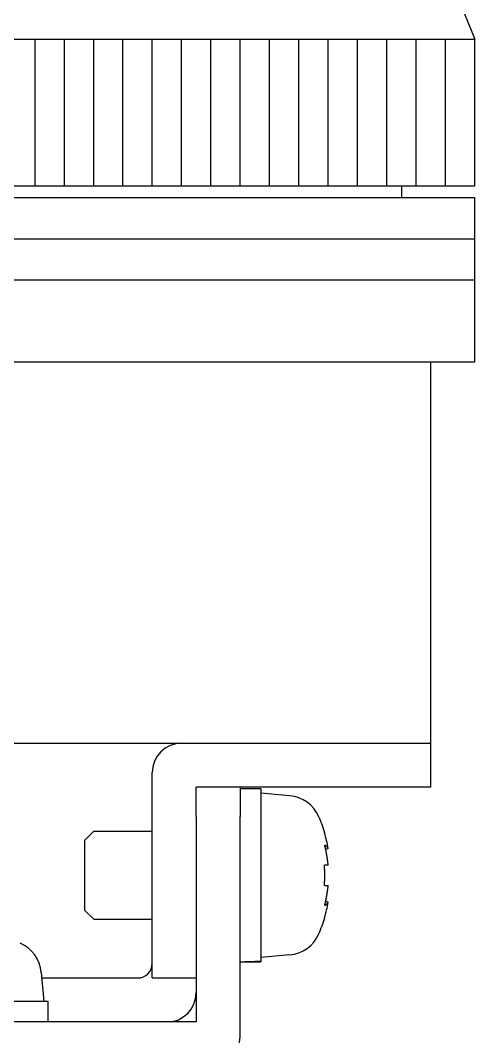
# Model space of a CAD drawing. Extents: x -37 to 246, y -173 to 93.
# Drawn here: x 228.38 to 243.88, y -53.6 to -18.95 of the extents above; entities that cross this region are included whole.
import ezdxf

# ---------------------------------------------------------------- set-up
doc = ezdxf.new("R2010")
doc.units = 0
doc.layers.get('0').update_dxf_attribs({"linetype": 'CONTINUOUS'})

msp = doc.modelspace()

# ---------------------------------------------------------------- linework, layer by layer
at = {"color": 7, "linetype": 'CONTINUOUS'}
for p, q in [((241.881, -14.595), (243.881, -19.595)), ((208.881, -19.595), (243.881, -19.595)), ((228.881, -24.595), (228.881, -19.595)), ((229.881, -24.595), (229.881, -19.595)), ((230.881, -24.595), (230.881, -19.595)), ((231.881, -24.595), (231.881, -19.595)), ((232.881, -24.595), (232.881, -19.595)), ((233.881, -24.595), (233.881, -19.595)), ((234.881, -24.595), (234.881, -19.595)), ((235.881, -24.595), (235.881, -19.595)), ((236.881, -24.595), (236.881, -19.595)), ((237.881, -24.595), (237.881, -19.595)), ((238.881, -24.595), (238.881, -19.595)), ((239.881, -24.595), (239.881, -19.595)), ((240.881, -24.595), (240.881, -19.595)), ((241.881, -24.595), (241.881, -19.595)), ((242.881, -24.595), (242.881, -19.595)), ((243.881, -24.595), (243.881, -19.595)), ((208.881, -24.595), (243.881, -24.595)), ((241.381, -24.595), (241.381, -24.995)), ((208.881, -24.995), (243.881, -24.995)), ((243.881, -30.595), (243.881, -24.995)), ((208.881, -26.395), (243.881, -26.395)), ((208.881, -27.795), (243.881, -27.795)), ((208.881, -30.595), (243.881, -30.595)), ((242.381, -43.595), (242.381, -30.595)), ((210.381, -43.595), (242.381, -43.595)), ((242.381, -45.095), (242.381, -43.595)), ((232.881, -51.595), (232.881, -44.595)), ((235.881, -45.095), (234.381, -45.095)), ((234.381, -46.095), (234.381, -45.095)), ((235.881, -45.095), (235.881, -46.095)), ((241.381, -45.095), (235.881, -45.095)), ((236.581, -45.145), (235.881, -45.145)), ((236.581, -45.145), (236.581, -51.019)), ((237.569, -45.382), (236.581, -45.295)), ((242.381, -45.095), (241.381, -45.095)), ((234.381, -46.095), (234.381, -53.095)), ((235.881, -53.595), (235.881, -46.095)), ((230.581, -46.902), (230.887, -46.595)), ((230.887, -46.595), (232.881, -46.595)), ((238.766, -46.645), (238.755, -46.653)), ((230.581, -49.289), (230.581, -46.902)), ((238.883, -47.177), (238.798, -47.21)), ((238.883, -47.746), (238.755, -47.746)), ((238.755, -48.444), (238.883, -48.444)), ((238.798, -48.98), (238.883, -49.014)), ((230.581, -49.289), (230.887, -49.595)), ((238.755, -49.538), (238.766, -49.545)), ((230.887, -49.595), (232.881, -49.595)), ((237.569, -50.809), (236.581, -50.895)), ((236.581, -51.045), (236.265, -51.045)), ((236.581, -51.019), (236.581, -51.043)), ((236.581, -51.043), (236.581, -51.045)), ((229.094, -51.407), (229.181, -52.395)), ((229.111, -51.595), (232.381, -51.595)), ((232.881, -51.595), (234.381, -51.595)), ((229.331, -52.395), (223.431, -52.395)), ((229.331, -53.095), (229.331, -52.427)), ((234.381, -53.095), (218.381, -53.095))]:
    msp.add_line(p, q, dxfattribs=at)
for points in [[(238.883, -47.177, 0), (238.883, -47.176, 0), (238.882, -47.175, 0), (238.882, -47.174, 0), (238.881, -47.173, 0), (238.88, -47.172, 0), (238.88, -47.171, 0), (238.879, -47.17, 0), (238.879, -47.169, 0), (238.878, -47.169, 0), (238.877, -47.167, 0), (238.877, -47.166, 0), (238.876, -47.166, 0), (238.875, -47.165, 0), (238.875, -47.164, 0), (238.874, -47.163, 0), (238.874, -47.162, 0), (238.873, -47.161, 0), (238.872, -47.16, 0), (238.872, -47.159, 0), (238.871, -47.158, 0), (238.87, -47.157, 0), (238.87, -47.156, 0), (238.869, -47.155, 0), (238.868, -47.154, 0), (238.867, -47.153, 0), (238.867, -47.152, 0), (238.866, -47.151, 0), (238.865, -47.151, 0), (238.865, -47.15, 0), (238.864, -47.149, 0), (238.863, -47.148, 0), (238.862, -47.147, 0), (238.862, -47.146, 0), (238.861, -47.145, 0), (238.86, -47.144, 0), (238.859, -47.143, 0), (238.859, -47.142, 0), (238.858, -47.142, 0), (238.857, -47.141, 0), (238.856, -47.14, 0), (238.855, -47.139, 0), (238.855, -47.138, 0), (238.854, -47.137, 0), (238.853, -47.136, 0), (238.852, -47.135, 0), (238.851, -47.134, 0), (238.851, -47.133, 0), (238.85, -47.133, 0), (238.849, -47.132, 0), (238.848, -47.131, 0), (238.847, -47.13, 0), (238.846, -47.129, 0), (238.846, -47.128, 0), (238.845, -47.127, 0), (238.844, -47.127, 0), (238.843, -47.126, 0), (238.842, -47.125, 0), (238.841, -47.124, 0), (238.84, -47.123, 0), (238.839, -47.122, 0), (238.839, -47.121, 0), (238.838, -47.121, 0), (238.837, -47.12, 0), (238.836, -47.119, 0), (238.835, -47.118, 0), (238.834, -47.117, 0), (238.833, -47.117, 0), (238.832, -47.116, 0), (238.831, -47.115, 0), (238.83, -47.114, 0), (238.829, -47.113, 0), (238.828, -47.112, 0), (238.827, -47.111, 0), (238.826, -47.111, 0), (238.825, -47.11, 0), (238.824, -47.109, 0), (238.823, -47.108, 0), (238.822, -47.108, 0), (238.821, -47.107, 0), (238.82, -47.106, 0), (238.819, -47.105, 0), (238.818, -47.104, 0), (238.817, -47.103, 0), (238.816, -47.103, 0), (238.815, -47.102, 0), (238.814, -47.101, 0), (238.813, -47.1, 0), (238.812, -47.099, 0), (238.811, -47.099, 0), (238.81, -47.098, 0), (238.809, -47.097, 0), (238.808, -47.096, 0), (238.807, -47.096, 0), (238.806, -47.095, 0), (238.805, -47.094, 0), (238.804, -47.093, 0), (238.803, -47.093, 0), (238.801, -47.092, 0), (238.8, -47.091, 0), (238.799, -47.09, 0), (238.798, -47.09, 0), (238.797, -47.089, 0), (238.796, -47.088, 0), (238.795, -47.087, 0), (238.794, -47.087, 0), (238.792, -47.086, 0), (238.791, -47.085, 0), (238.79, -47.084, 0), (238.789, -47.084, 0), (238.788, -47.083, 0), (238.787, -47.082, 0), (238.785, -47.081, 0), (238.784, -47.081, 0), (238.783, -47.08, 0), (238.782, -47.079, 0), (238.781, -47.079, 0), (238.779, -47.078, 0), (238.778, -47.077, 0), (238.777, -47.076, 0), (238.776, -47.076, 0), (238.775, -47.075, 0), (238.773, -47.074, 0), (238.772, -47.074, 0), (238.771, -47.073, 0), (238.77, -47.072, 0), (238.768, -47.072, 0), (238.767, -47.071, 0), (238.766, -47.07, 0)], [(238.883, -47.746, 0), (238.883, -47.741, 0), (238.882, -47.736, 0), (238.882, -47.73, 0), (238.881, -47.725, 0), (238.88, -47.72, 0), (238.88, -47.715, 0), (238.879, -47.709, 0), (238.879, -47.704, 0), (238.878, -47.699, 0), (238.877, -47.693, 0), (238.877, -47.688, 0), (238.876, -47.683, 0), (238.875, -47.677, 0), (238.875, -47.672, 0), (238.874, -47.667, 0), (238.874, -47.661, 0), (238.873, -47.656, 0), (238.872, -47.651, 0), (238.872, -47.645, 0), (238.871, -47.64, 0), (238.87, -47.635, 0), (238.87, -47.63, 0), (238.869, -47.624, 0), (238.868, -47.619, 0), (238.867, -47.614, 0), (238.867, -47.608, 0), (238.866, -47.603, 0), (238.865, -47.598, 0), (238.865, -47.593, 0), (238.864, -47.587, 0), (238.863, -47.582, 0), (238.862, -47.577, 0), (238.862, -47.571, 0), (238.861, -47.566, 0), (238.86, -47.561, 0), (238.859, -47.555, 0), (238.859, -47.55, 0), (238.858, -47.545, 0), (238.857, -47.539, 0), (238.856, -47.534, 0), (238.855, -47.529, 0), (238.855, -47.523, 0), (238.854, -47.518, 0), (238.853, -47.513, 0), (238.852, -47.508, 0), (238.851, -47.502, 0), (238.851, -47.497, 0), (238.85, -47.492, 0), (238.849, -47.486, 0), (238.848, -47.481, 0), (238.847, -47.476, 0), (238.846, -47.471, 0), (238.846, -47.465, 0), (238.845, -47.46, 0), (238.844, -47.455, 0), (238.843, -47.449, 0), (238.842, -47.444, 0), (238.841, -47.439, 0), (238.84, -47.434, 0), (238.839, -47.428, 0), (238.839, -47.423, 0), (238.838, -47.418, 0), (238.837, -47.412, 0), (238.836, -47.407, 0), (238.835, -47.402, 0), (238.834, -47.397, 0), (238.833, -47.391, 0), (238.832, -47.386, 0), (238.831, -47.381, 0), (238.83, -47.375, 0), (238.829, -47.37, 0), (238.828, -47.365, 0), (238.827, -47.359, 0), (238.826, -47.354, 0), (238.825, -47.349, 0), (238.824, -47.344, 0), (238.823, -47.338, 0), (238.822, -47.333, 0), (238.821, -47.328, 0), (238.82, -47.322, 0), (238.819, -47.317, 0), (238.818, -47.312, 0), (238.817, -47.307, 0), (238.816, -47.301, 0), (238.815, -47.296, 0), (238.814, -47.291, 0), (238.813, -47.286, 0), (238.812, -47.28, 0), (238.811, -47.275, 0), (238.81, -47.27, 0), (238.809, -47.264, 0), (238.808, -47.259, 0), (238.807, -47.254, 0), (238.806, -47.249, 0), (238.805, -47.243, 0), (238.804, -47.238, 0), (238.803, -47.233, 0), (238.801, -47.228, 0), (238.8, -47.222, 0), (238.799, -47.217, 0), (238.798, -47.212, 0), (238.797, -47.207, 0), (238.796, -47.201, 0), (238.795, -47.196, 0), (238.794, -47.191, 0), (238.792, -47.186, 0), (238.791, -47.18, 0), (238.79, -47.175, 0), (238.789, -47.17, 0), (238.788, -47.164, 0), (238.787, -47.159, 0), (238.785, -47.154, 0), (238.784, -47.149, 0), (238.783, -47.144, 0), (238.782, -47.138, 0), (238.781, -47.133, 0), (238.779, -47.128, 0), (238.778, -47.123, 0), (238.777, -47.117, 0), (238.776, -47.112, 0), (238.775, -47.107, 0), (238.773, -47.102, 0), (238.772, -47.096, 0), (238.771, -47.091, 0), (238.77, -47.086, 0), (238.768, -47.081, 0), (238.767, -47.075, 0), (238.766, -47.07, 0)], [(238.755, -48.444, 0), (238.756, -48.439, 0), (238.756, -48.434, 0), (238.756, -48.428, 0), (238.757, -48.423, 0), (238.757, -48.417, 0), (238.757, -48.412, 0), (238.757, -48.406, 0), (238.758, -48.401, 0), (238.758, -48.395, 0), (238.758, -48.39, 0), (238.759, -48.385, 0), (238.759, -48.379, 0), (238.759, -48.374, 0), (238.759, -48.368, 0), (238.76, -48.363, 0), (238.76, -48.357, 0), (238.76, -48.352, 0), (238.76, -48.346, 0), (238.761, -48.341, 0), (238.761, -48.336, 0), (238.761, -48.33, 0), (238.761, -48.325, 0), (238.762, -48.319, 0), (238.762, -48.314, 0), (238.762, -48.308, 0), (238.762, -48.303, 0), (238.762, -48.297, 0), (238.762, -48.292, 0), (238.763, -48.286, 0), (238.763, -48.281, 0), (238.763, -48.276, 0), (238.763, -48.27, 0), (238.763, -48.265, 0), (238.764, -48.259, 0), (238.764, -48.254, 0), (238.764, -48.248, 0), (238.764, -48.243, 0), (238.764, -48.237, 0), (238.764, -48.232, 0), (238.764, -48.226, 0), (238.764, -48.221, 0), (238.765, -48.215, 0), (238.765, -48.21, 0), (238.765, -48.205, 0), (238.765, -48.199, 0), (238.765, -48.194, 0), (238.765, -48.188, 0), (238.765, -48.183, 0), (238.765, -48.177, 0), (238.765, -48.172, 0), (238.765, -48.166, 0), (238.765, -48.161, 0), (238.765, -48.156, 0), (238.766, -48.15, 0), (238.766, -48.145, 0), (238.766, -48.139, 0), (238.766, -48.134, 0), (238.766, -48.128, 0), (238.766, -48.123, 0), (238.766, -48.117, 0), (238.766, -48.112, 0), (238.766, -48.106, 0), (238.766, -48.101, 0), (238.766, -48.095, 0), (238.766, -48.09, 0), (238.766, -48.084, 0), (238.766, -48.079, 0), (238.766, -48.074, 0), (238.766, -48.068, 0), (238.766, -48.063, 0), (238.766, -48.057, 0), (238.766, -48.052, 0), (238.766, -48.046, 0), (238.766, -48.041, 0), (238.765, -48.035, 0), (238.765, -48.03, 0), (238.765, -48.025, 0), (238.765, -48.019, 0), (238.765, -48.014, 0), (238.765, -48.008, 0), (238.765, -48.003, 0), (238.765, -47.997, 0), (238.765, -47.992, 0), (238.765, -47.986, 0), (238.765, -47.981, 0), (238.765, -47.975, 0), (238.764, -47.97, 0), (238.764, -47.965, 0), (238.764, -47.959, 0), (238.764, -47.953, 0), (238.764, -47.948, 0), (238.764, -47.943, 0), (238.764, -47.937, 0), (238.764, -47.932, 0), (238.763, -47.926, 0), (238.763, -47.921, 0), (238.763, -47.915, 0), (238.763, -47.91, 0), (238.763, -47.904, 0), (238.762, -47.899, 0), (238.762, -47.894, 0), (238.762, -47.888, 0), (238.762, -47.883, 0), (238.762, -47.877, 0), (238.762, -47.872, 0), (238.761, -47.866, 0), (238.761, -47.861, 0), (238.761, -47.855, 0), (238.761, -47.85, 0), (238.76, -47.844, 0), (238.76, -47.839, 0), (238.76, -47.834, 0), (238.76, -47.828, 0), (238.759, -47.823, 0), (238.759, -47.817, 0), (238.759, -47.812, 0), (238.759, -47.806, 0), (238.758, -47.801, 0), (238.758, -47.795, 0), (238.758, -47.79, 0), (238.757, -47.785, 0), (238.757, -47.779, 0), (238.757, -47.774, 0), (238.757, -47.768, 0), (238.756, -47.763, 0), (238.756, -47.757, 0), (238.756, -47.752, 0), (238.755, -47.746, 0)], [(238.766, -49.121, 0), (238.767, -49.115, 0), (238.768, -49.11, 0), (238.77, -49.105, 0), (238.771, -49.1, 0), (238.772, -49.094, 0), (238.773, -49.089, 0), (238.775, -49.084, 0), (238.776, -49.079, 0), (238.777, -49.074, 0), (238.778, -49.068, 0), (238.779, -49.063, 0), (238.781, -49.058, 0), (238.782, -49.053, 0), (238.783, -49.047, 0), (238.784, -49.042, 0), (238.785, -49.037, 0), (238.787, -49.032, 0), (238.788, -49.026, 0), (238.789, -49.021, 0), (238.79, -49.016, 0), (238.791, -49.011, 0), (238.792, -49.005, 0), (238.794, -49, 0), (238.795, -48.995, 0), (238.796, -48.989, 0), (238.797, -48.984, 0), (238.798, -48.979, 0), (238.799, -48.974, 0), (238.8, -48.968, 0), (238.801, -48.963, 0), (238.803, -48.958, 0), (238.804, -48.953, 0), (238.805, -48.947, 0), (238.806, -48.942, 0), (238.807, -48.937, 0), (238.808, -48.932, 0), (238.809, -48.926, 0), (238.81, -48.921, 0), (238.811, -48.916, 0), (238.812, -48.91, 0), (238.813, -48.905, 0), (238.814, -48.9, 0), (238.815, -48.895, 0), (238.816, -48.889, 0), (238.817, -48.884, 0), (238.818, -48.879, 0), (238.819, -48.874, 0), (238.82, -48.868, 0), (238.821, -48.863, 0), (238.822, -48.858, 0), (238.823, -48.852, 0), (238.824, -48.847, 0), (238.825, -48.842, 0), (238.826, -48.837, 0), (238.827, -48.831, 0), (238.828, -48.826, 0), (238.829, -48.821, 0), (238.83, -48.816, 0), (238.831, -48.81, 0), (238.832, -48.805, 0), (238.833, -48.8, 0), (238.834, -48.794, 0), (238.835, -48.789, 0), (238.836, -48.784, 0), (238.837, -48.779, 0), (238.838, -48.773, 0), (238.839, -48.768, 0), (238.839, -48.763, 0), (238.84, -48.757, 0), (238.841, -48.752, 0), (238.842, -48.747, 0), (238.843, -48.742, 0), (238.844, -48.736, 0), (238.845, -48.731, 0), (238.846, -48.726, 0), (238.846, -48.72, 0), (238.847, -48.715, 0), (238.848, -48.71, 0), (238.849, -48.704, 0), (238.85, -48.699, 0), (238.851, -48.694, 0), (238.851, -48.688, 0), (238.852, -48.683, 0), (238.853, -48.678, 0), (238.854, -48.673, 0), (238.855, -48.667, 0), (238.855, -48.662, 0), (238.856, -48.657, 0), (238.857, -48.651, 0), (238.858, -48.646, 0), (238.859, -48.641, 0), (238.859, -48.636, 0), (238.86, -48.63, 0), (238.861, -48.625, 0), (238.862, -48.62, 0), (238.862, -48.614, 0), (238.863, -48.609, 0), (238.864, -48.604, 0), (238.865, -48.598, 0), (238.865, -48.593, 0), (238.866, -48.588, 0), (238.867, -48.583, 0), (238.867, -48.577, 0), (238.868, -48.572, 0), (238.869, -48.567, 0), (238.87, -48.561, 0), (238.87, -48.556, 0), (238.871, -48.551, 0), (238.872, -48.545, 0), (238.872, -48.54, 0), (238.873, -48.535, 0), (238.874, -48.529, 0), (238.874, -48.524, 0), (238.875, -48.519, 0), (238.875, -48.514, 0), (238.876, -48.508, 0), (238.877, -48.503, 0), (238.877, -48.498, 0), (238.878, -48.492, 0), (238.879, -48.487, 0), (238.879, -48.482, 0), (238.88, -48.476, 0), (238.88, -48.471, 0), (238.881, -48.466, 0), (238.882, -48.46, 0), (238.882, -48.455, 0), (238.883, -48.45, 0), (238.883, -48.444, 0)], [(238.766, -49.121, 0), (238.767, -49.12, 0), (238.768, -49.119, 0), (238.77, -49.119, 0), (238.771, -49.118, 0), (238.772, -49.117, 0), (238.773, -49.117, 0), (238.775, -49.116, 0), (238.776, -49.115, 0), (238.777, -49.114, 0), (238.778, -49.114, 0), (238.779, -49.113, 0), (238.781, -49.112, 0), (238.782, -49.112, 0), (238.783, -49.111, 0), (238.784, -49.11, 0), (238.785, -49.109, 0), (238.787, -49.109, 0), (238.788, -49.108, 0), (238.789, -49.107, 0), (238.79, -49.106, 0), (238.791, -49.106, 0), (238.792, -49.105, 0), (238.794, -49.104, 0), (238.795, -49.103, 0), (238.796, -49.103, 0), (238.797, -49.102, 0), (238.798, -49.101, 0), (238.799, -49.1, 0), (238.8, -49.1, 0), (238.801, -49.099, 0), (238.803, -49.098, 0), (238.804, -49.097, 0), (238.805, -49.097, 0), (238.806, -49.096, 0), (238.807, -49.095, 0), (238.808, -49.094, 0), (238.809, -49.094, 0), (238.81, -49.093, 0), (238.811, -49.092, 0), (238.812, -49.091, 0), (238.813, -49.09, 0), (238.814, -49.09, 0), (238.815, -49.089, 0), (238.816, -49.088, 0), (238.817, -49.087, 0), (238.818, -49.087, 0), (238.819, -49.086, 0), (238.82, -49.085, 0), (238.821, -49.084, 0), (238.822, -49.083, 0), (238.823, -49.083, 0), (238.824, -49.082, 0), (238.825, -49.081, 0), (238.826, -49.08, 0), (238.827, -49.079, 0), (238.828, -49.078, 0), (238.829, -49.078, 0), (238.83, -49.077, 0), (238.831, -49.076, 0), (238.832, -49.075, 0), (238.833, -49.074, 0), (238.834, -49.074, 0), (238.835, -49.073, 0), (238.836, -49.072, 0), (238.837, -49.071, 0), (238.838, -49.07, 0), (238.839, -49.069, 0), (238.839, -49.069, 0), (238.84, -49.068, 0), (238.841, -49.067, 0), (238.842, -49.066, 0), (238.843, -49.065, 0), (238.844, -49.064, 0), (238.845, -49.063, 0), (238.846, -49.062, 0), (238.846, -49.062, 0), (238.847, -49.061, 0), (238.848, -49.06, 0), (238.849, -49.059, 0), (238.85, -49.058, 0), (238.851, -49.057, 0), (238.851, -49.056, 0), (238.852, -49.056, 0), (238.853, -49.055, 0), (238.854, -49.054, 0), (238.855, -49.053, 0), (238.855, -49.052, 0), (238.856, -49.051, 0), (238.857, -49.05, 0), (238.858, -49.049, 0), (238.859, -49.048, 0), (238.859, -49.047, 0), (238.86, -49.047, 0), (238.861, -49.046, 0), (238.862, -49.045, 0), (238.862, -49.044, 0), (238.863, -49.043, 0), (238.864, -49.042, 0), (238.865, -49.041, 0), (238.865, -49.04, 0), (238.866, -49.039, 0), (238.867, -49.038, 0), (238.867, -49.038, 0), (238.868, -49.037, 0), (238.869, -49.036, 0), (238.87, -49.035, 0), (238.87, -49.034, 0), (238.871, -49.033, 0), (238.872, -49.032, 0), (238.872, -49.031, 0), (238.873, -49.03, 0), (238.874, -49.029, 0), (238.874, -49.028, 0), (238.875, -49.027, 0), (238.875, -49.026, 0), (238.876, -49.025, 0), (238.877, -49.024, 0), (238.877, -49.023, 0), (238.878, -49.022, 0), (238.879, -49.021, 0), (238.879, -49.02, 0), (238.88, -49.02, 0), (238.88, -49.019, 0), (238.881, -49.018, 0), (238.882, -49.017, 0), (238.882, -49.016, 0), (238.883, -49.015, 0), (238.883, -49.014, 0)], [(235.881, -51.042, 0), (235.886, -51.042, 0), (235.892, -51.042, 0), (235.897, -51.042, 0), (235.903, -51.042, 0), (235.908, -51.042, 0), (235.914, -51.041, 0), (235.919, -51.041, 0), (235.925, -51.041, 0), (235.93, -51.041, 0), (235.936, -51.041, 0), (235.941, -51.041, 0), (235.947, -51.041, 0), (235.952, -51.041, 0), (235.957, -51.041, 0), (235.963, -51.041, 0), (235.968, -51.04, 0), (235.974, -51.04, 0), (235.979, -51.04, 0), (235.985, -51.04, 0), (235.99, -51.04, 0), (235.996, -51.04, 0), (236.001, -51.04, 0), (236.007, -51.04, 0), (236.012, -51.039, 0), (236.018, -51.039, 0), (236.023, -51.039, 0), (236.029, -51.039, 0), (236.034, -51.039, 0), (236.04, -51.039, 0), (236.045, -51.039, 0), (236.051, -51.038, 0), (236.056, -51.038, 0), (236.062, -51.038, 0), (236.067, -51.038, 0), (236.073, -51.038, 0), (236.078, -51.038, 0), (236.084, -51.038, 0), (236.089, -51.038, 0), (236.095, -51.037, 0), (236.1, -51.037, 0), (236.105, -51.037, 0), (236.111, -51.037, 0), (236.116, -51.037, 0), (236.122, -51.037, 0), (236.127, -51.036, 0), (236.133, -51.036, 0), (236.138, -51.036, 0), (236.144, -51.036, 0), (236.149, -51.036, 0), (236.155, -51.036, 0), (236.16, -51.035, 0), (236.166, -51.035, 0), (236.171, -51.035, 0), (236.177, -51.035, 0), (236.182, -51.035, 0), (236.188, -51.035, 0), (236.193, -51.035, 0), (236.199, -51.034, 0), (236.204, -51.034, 0), (236.209, -51.034, 0), (236.215, -51.034, 0), (236.22, -51.034, 0), (236.226, -51.033, 0), (236.231, -51.033, 0), (236.237, -51.033, 0), (236.242, -51.033, 0), (236.248, -51.033, 0), (236.253, -51.032, 0), (236.259, -51.032, 0), (236.264, -51.032, 0), (236.27, -51.032, 0), (236.275, -51.032, 0), (236.281, -51.032, 0), (236.286, -51.031, 0), (236.292, -51.031, 0), (236.297, -51.031, 0), (236.302, -51.031, 0), (236.308, -51.031, 0), (236.313, -51.03, 0), (236.319, -51.03, 0), (236.324, -51.03, 0), (236.33, -51.03, 0), (236.335, -51.03, 0), (236.341, -51.029, 0), (236.346, -51.029, 0), (236.352, -51.029, 0), (236.357, -51.029, 0), (236.363, -51.029, 0), (236.368, -51.028, 0), (236.373, -51.028, 0), (236.379, -51.028, 0), (236.384, -51.028, 0), (236.39, -51.027, 0), (236.395, -51.027, 0), (236.401, -51.027, 0), (236.406, -51.027, 0), (236.412, -51.026, 0), (236.417, -51.026, 0), (236.423, -51.026, 0), (236.428, -51.026, 0), (236.434, -51.026, 0), (236.439, -51.025, 0), (236.444, -51.025, 0), (236.45, -51.025, 0), (236.455, -51.025, 0), (236.461, -51.025, 0), (236.466, -51.024, 0), (236.472, -51.024, 0), (236.477, -51.024, 0), (236.483, -51.023, 0), (236.488, -51.023, 0), (236.494, -51.023, 0), (236.499, -51.023, 0), (236.504, -51.023, 0), (236.51, -51.022, 0), (236.515, -51.022, 0), (236.521, -51.022, 0), (236.526, -51.022, 0), (236.532, -51.021, 0), (236.537, -51.021, 0), (236.543, -51.021, 0), (236.548, -51.02, 0), (236.553, -51.02, 0), (236.559, -51.02, 0), (236.564, -51.02, 0), (236.57, -51.019, 0), (236.575, -51.019, 0), (236.581, -51.019, 0)], [(235.881, -51.042, 0), (235.886, -51.042, 0), (235.892, -51.042, 0), (235.897, -51.042, 0), (235.903, -51.042, 0), (235.908, -51.043, 0), (235.913, -51.043, 0), (235.919, -51.043, 0), (235.924, -51.043, 0), (235.93, -51.043, 0), (235.935, -51.043, 0), (235.941, -51.043, 0), (235.946, -51.043, 0), (235.952, -51.043, 0), (235.957, -51.043, 0), (235.963, -51.043, 0), (235.968, -51.043, 0), (235.974, -51.044, 0), (235.979, -51.044, 0), (235.985, -51.044, 0), (235.99, -51.044, 0), (235.995, -51.044, 0), (236.001, -51.044, 0), (236.006, -51.044, 0), (236.012, -51.044, 0), (236.017, -51.044, 0), (236.023, -51.044, 0), (236.028, -51.044, 0), (236.034, -51.044, 0), (236.039, -51.044, 0), (236.045, -51.044, 0), (236.05, -51.044, 0), (236.056, -51.044, 0), (236.061, -51.044, 0), (236.067, -51.044, 0), (236.072, -51.045, 0), (236.077, -51.045, 0), (236.083, -51.045, 0), (236.088, -51.045, 0), (236.094, -51.045, 0), (236.099, -51.045, 0), (236.105, -51.045, 0), (236.11, -51.045, 0), (236.116, -51.045, 0), (236.121, -51.045, 0), (236.127, -51.045, 0), (236.132, -51.045, 0), (236.138, -51.045, 0), (236.143, -51.045, 0), (236.149, -51.045, 0), (236.154, -51.045, 0), (236.16, -51.045, 0), (236.165, -51.045, 0), (236.17, -51.045, 0), (236.176, -51.045, 0), (236.181, -51.045, 0), (236.187, -51.045, 0), (236.192, -51.045, 0), (236.198, -51.045, 0), (236.203, -51.045, 0), (236.209, -51.045, 0), (236.214, -51.045, 0), (236.22, -51.045, 0), (236.225, -51.045, 0), (236.231, -51.045, 0), (236.236, -51.045, 0), (236.242, -51.045, 0), (236.247, -51.045, 0), (236.253, -51.045, 0), (236.258, -51.045, 0), (236.263, -51.045, 0), (236.269, -51.045, 0), (236.274, -51.045, 0), (236.28, -51.045, 0), (236.285, -51.045, 0), (236.291, -51.045, 0), (236.296, -51.045, 0), (236.302, -51.045, 0), (236.307, -51.045, 0), (236.313, -51.045, 0), (236.318, -51.045, 0), (236.324, -51.045, 0), (236.329, -51.045, 0), (236.335, -51.045, 0), (236.34, -51.045, 0), (236.346, -51.045, 0), (236.351, -51.045, 0), (236.356, -51.045, 0), (236.362, -51.045, 0), (236.367, -51.045, 0), (236.373, -51.045, 0), (236.378, -51.045, 0), (236.384, -51.045, 0), (236.389, -51.045, 0), (236.395, -51.045, 0), (236.4, -51.045, 0), (236.406, -51.045, 0), (236.411, -51.045, 0), (236.417, -51.045, 0), (236.422, -51.045, 0), (236.428, -51.045, 0), (236.433, -51.045, 0), (236.439, -51.045, 0), (236.444, -51.045, 0), (236.449, -51.045, 0), (236.455, -51.045, 0), (236.46, -51.045, 0), (236.466, -51.044, 0), (236.471, -51.044, 0), (236.477, -51.044, 0), (236.482, -51.044, 0), (236.488, -51.044, 0), (236.493, -51.044, 0), (236.499, -51.044, 0), (236.504, -51.044, 0), (236.51, -51.044, 0), (236.515, -51.044, 0), (236.521, -51.044, 0), (236.526, -51.044, 0), (236.531, -51.044, 0), (236.537, -51.044, 0), (236.542, -51.044, 0), (236.548, -51.044, 0), (236.553, -51.044, 0), (236.559, -51.044, 0), (236.564, -51.043, 0), (236.57, -51.043, 0), (236.575, -51.043, 0), (236.581, -51.043, 0)], [(229.331, -52.427, 0), (229.331, -52.427, 0), (229.331, -52.427, 0), (229.331, -52.426, 0), (229.331, -52.426, 0), (229.331, -52.426, 0), (229.331, -52.426, 0), (229.331, -52.425, 0), (229.331, -52.425, 0), (229.331, -52.425, 0), (229.331, -52.425, 0), (229.331, -52.425, 0), (229.331, -52.424, 0), (229.331, -52.424, 0), (229.331, -52.424, 0), (229.331, -52.423, 0), (229.331, -52.423, 0), (229.331, -52.423, 0), (229.331, -52.423, 0), (229.331, -52.422, 0), (229.331, -52.422, 0), (229.331, -52.422, 0), (229.331, -52.422, 0), (229.331, -52.422, 0), (229.331, -52.421, 0), (229.331, -52.421, 0), (229.331, -52.421, 0), (229.331, -52.42, 0), (229.331, -52.42, 0), (229.331, -52.42, 0), (229.331, -52.42, 0), (229.331, -52.419, 0), (229.331, -52.419, 0), (229.331, -52.419, 0), (229.331, -52.419, 0), (229.331, -52.419, 0), (229.331, -52.418, 0), (229.331, -52.418, 0), (229.331, -52.418, 0), (229.331, -52.417, 0), (229.331, -52.417, 0), (229.331, -52.417, 0), (229.331, -52.417, 0), (229.331, -52.416, 0), (229.331, -52.416, 0), (229.331, -52.416, 0), (229.331, -52.416, 0), (229.331, -52.416, 0), (229.331, -52.415, 0), (229.331, -52.415, 0), (229.331, -52.415, 0), (229.331, -52.414, 0), (229.331, -52.414, 0), (229.331, -52.414, 0), (229.331, -52.414, 0), (229.331, -52.413, 0), (229.331, -52.413, 0), (229.331, -52.413, 0), (229.331, -52.413, 0), (229.331, -52.413, 0), (229.331, -52.412, 0), (229.331, -52.412, 0), (229.331, -52.412, 0), (229.331, -52.412, 0), (229.331, -52.411, 0), (229.331, -52.411, 0), (229.331, -52.411, 0), (229.331, -52.411, 0), (229.331, -52.41, 0), (229.331, -52.41, 0), (229.331, -52.41, 0), (229.331, -52.41, 0), (229.331, -52.409, 0), (229.331, -52.409, 0), (229.331, -52.409, 0), (229.331, -52.409, 0), (229.331, -52.408, 0), (229.331, -52.408, 0), (229.331, -52.408, 0), (229.331, -52.408, 0), (229.331, -52.407, 0), (229.331, -52.407, 0), (229.331, -52.407, 0), (229.331, -52.407, 0), (229.331, -52.406, 0), (229.331, -52.406, 0), (229.331, -52.406, 0), (229.331, -52.406, 0), (229.331, -52.405, 0), (229.331, -52.405, 0), (229.331, -52.405, 0), (229.331, -52.405, 0), (229.331, -52.404, 0), (229.331, -52.404, 0), (229.331, -52.404, 0), (229.331, -52.404, 0), (229.331, -52.403, 0), (229.331, -52.403, 0), (229.331, -52.403, 0), (229.331, -52.403, 0), (229.331, -52.402, 0), (229.331, -52.402, 0), (229.331, -52.402, 0), (229.331, -52.402, 0), (229.331, -52.401, 0), (229.331, -52.401, 0), (229.331, -52.401, 0), (229.331, -52.401, 0), (229.331, -52.4, 0), (229.331, -52.4, 0), (229.331, -52.4, 0), (229.331, -52.4, 0), (229.331, -52.399, 0), (229.331, -52.399, 0), (229.331, -52.399, 0), (229.331, -52.399, 0), (229.331, -52.398, 0), (229.331, -52.398, 0), (229.331, -52.398, 0), (229.331, -52.398, 0), (229.331, -52.397, 0), (229.331, -52.397, 0), (229.331, -52.397, 0), (229.331, -52.397, 0), (229.331, -52.396, 0), (229.331, -52.396, 0), (229.331, -52.396, 0), (229.331, -52.396, 0), (229.331, -52.395, 0)]]:
    msp.add_polyline3d(points, dxfattribs=at)
for centre, radius, start, end in [((233.881, -44.595), 1, 90, 180), ((237.464, -46.577), 1.2, 23.5471, 85), ((233.981, -48.095), 5, 16.858, 23.5471), ((233.981, -48.095), 4.988, 10.6082, 16.8109), ((233.981, -48.095), 4.988, 343.1891, 349.3918), ((233.981, -48.095), 5, 336.4529, 343.142), ((237.464, -49.614), 1.2, 275, 336.4529), ((227.899, -51.512), 1.2, 5, 66.4529), ((232.381, -51.095), 0.5, 270, 0), ((233.381, -52.095), 1, 270, 0), ((234.881, -53.595), 1, 270, 0)]:
    msp.add_arc(centre, radius, start, end, dxfattribs=at)

doc.saveas('drawing.dxf')
